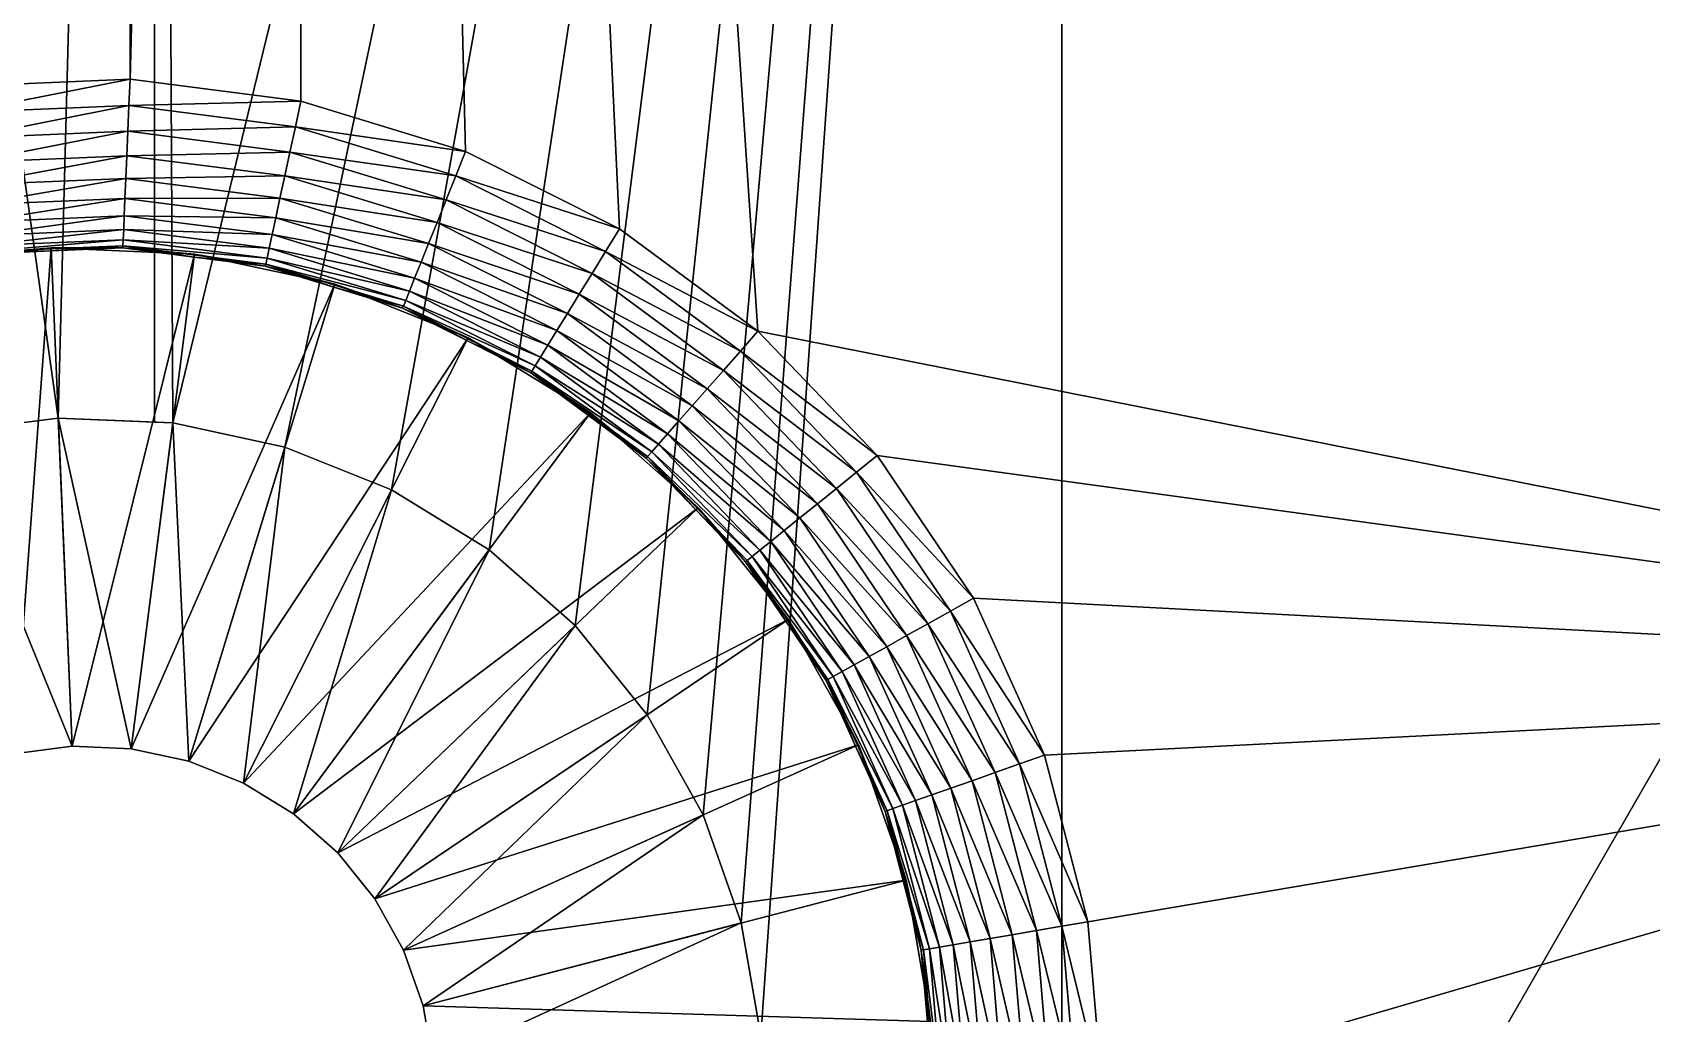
# Model space of a CAD drawing. Header units: millimetres. Extents: x 0 to 86.3, y 0 to 63.6.
# Drawn here: x 70.86 to 78.46, y 11.8 to 16.41 of the extents above; entities that cross this region are included whole.
import ezdxf

# ---------------------------------------------------------------- set-up
doc = ezdxf.new("R2010")
doc.units = ezdxf.units.MM
doc.layers.get('0').update_dxf_attribs({"color": 132, "linetype": 'CONTINUOUS'})

msp = doc.modelspace()

# ---------------------------------------------------------------- linework, layer by layer
at = {"invisible_edges": 16}
for points in [[(72.8897, 47.645, 3.9624), (72.1163, 47.4082, 3.9624), (82.5203, 13.372, 3.9624)], [(82.9309, 20.7175, 3.9624), (72.8897, 47.645, 3.9624), (82.5203, 13.372, 3.9624)], [(71.314, 47.3055, 3.9624), (71.314, 16.1946, 3.9624), (72.1163, 47.4082, 3.9624)], [(72.1163, 47.4082, 3.9624), (71.314, 16.1946, 3.9624), (72.1163, 16.0918, 3.9624)], [(72.8897, 15.855, 3.9624), (73.612, 15.4908, 3.9624), (72.1163, 47.4082, 3.9624)], [(72.1163, 47.4082, 3.9624), (73.612, 15.4908, 3.9624), (74.2623, 15.0098, 3.9624)], [(72.1163, 47.4082, 3.9624), (74.2623, 15.0098, 3.9624), (82.5203, 13.372, 3.9624)], [(72.1163, 47.4082, 3.9624), (72.1163, 16.0918, 3.9624), (72.8897, 15.855, 3.9624)], [(70.5059, 47.3398, 3.9624), (70.5059, 16.1602, 3.9624), (71.314, 47.3055, 3.9624)], [(71.314, 47.3055, 3.9624), (70.5059, 16.1602, 3.9624), (71.314, 16.1946, 3.9624)], [(68.5716, 31.75), (71.4291, 31.75), (70.9769, 14.6021)], [(70.9769, 14.6021), (70.4427, 14.5337), (68.5716, 31.75)], [(71.4291, 31.75), (71.4291, 14.5829), (70.9769, 14.6021)], [(75.69, 31.75), (71.5149, 14.5793), (71.4291, 31.75)], [(71.4291, 31.75), (71.5149, 14.5793), (71.4291, 14.5829)], [(75.69, 31.75), (72.0413, 14.4658), (71.5149, 14.5793)], [(72.541, 14.265), (72.0413, 14.4658), (75.69, 31.75)], [(75.69, 31.75), (72.9996, 13.9827), (72.541, 14.265)], [(75.69, 31.75), (73.4038, 13.6269), (72.9996, 13.9827)], [(73.7421, 13.2079), (73.4038, 13.6269), (75.69, 31.75)], [(74.0048, 12.7378), (73.7421, 13.2079), (75.69, 31.75)], [(75.69, 31.75), (74.1842, 12.23), (74.0048, 12.7378)], [(75.69, 31.75), (74.2752, 11.6993), (74.1842, 12.23)], [(75.69, 8.1217), (74.2752, 11.6993), (75.69, 31.75)], [(75.69, 31.75), (86.2923, 26.5381), (75.69, 8.1217)], [(75.69, 8.1217), (86.2923, 26.5381), (85.885, 16.1224)], [(70.5217, 16.0371, 3.9722), (71.314, 16.1946, 3.9624), (70.5059, 16.1602, 3.9624)], [(71.3087, 16.0705, 3.9722), (71.314, 16.1946, 3.9624), (70.5217, 16.0371, 3.9722)], [(71.3087, 16.0705, 3.9722), (72.1163, 16.0918, 3.9624), (71.314, 16.1946, 3.9624)], [(75.69, 8.1217), (85.885, 16.1224), (85.2583, 8.1217)], [(70.5371, 15.9169, 4.0013), (71.3087, 16.0705, 3.9722), (70.5217, 16.0371, 3.9722)], [(71.3036, 15.9495, 4.0013), (71.3087, 16.0705, 3.9722), (70.5371, 15.9169, 4.0013)], [(71.3036, 15.9495, 4.0013), (72.0902, 15.9704, 3.9722), (71.3087, 16.0705, 3.9722)], [(72.0902, 15.9704, 3.9722), (72.1163, 16.0918, 3.9624), (71.3087, 16.0705, 3.9722)], [(72.0902, 15.9704, 3.9722), (72.8897, 15.855, 3.9624), (72.1163, 16.0918, 3.9624)], [(72.0646, 15.852, 4.0013), (72.0902, 15.9704, 3.9722), (71.3036, 15.9495, 4.0013)], [(72.0646, 15.852, 4.0013), (72.8434, 15.7397, 3.9722), (72.0902, 15.9704, 3.9722)], [(72.8434, 15.7397, 3.9722), (72.8897, 15.855, 3.9624), (72.0902, 15.9704, 3.9722)], [(70.5517, 15.8028, 4.0489), (71.3036, 15.9495, 4.0013), (70.5371, 15.9169, 4.0013)], [(71.2987, 15.8345, 4.0489), (71.3036, 15.9495, 4.0013), (70.5517, 15.8028, 4.0489)], [(71.2987, 15.8345, 4.0489), (72.0646, 15.852, 4.0013), (71.3036, 15.9495, 4.0013)], [(70.5652, 15.6974, 4.114), (71.2987, 15.8345, 4.0489), (70.5517, 15.8028, 4.0489)], [(71.2942, 15.7284, 4.114), (71.2987, 15.8345, 4.0489), (70.5652, 15.6974, 4.114)], [(71.2942, 15.7284, 4.114), (72.0404, 15.7395, 4.0489), (71.2987, 15.8345, 4.0489)], [(72.0404, 15.7395, 4.0489), (72.0646, 15.852, 4.0013), (71.2987, 15.8345, 4.0489)], [(72.0404, 15.7395, 4.0489), (72.7983, 15.6274, 4.0013), (72.0646, 15.852, 4.0013)], [(72.7983, 15.6274, 4.0013), (72.8434, 15.7397, 3.9722), (72.0646, 15.852, 4.0013)], [(72.8434, 15.7397, 3.9722), (73.612, 15.4908, 3.9624), (72.8897, 15.855, 3.9624)], [(72.018, 15.6357, 4.114), (72.0404, 15.7395, 4.0489), (71.2942, 15.7284, 4.114)], [(72.018, 15.6357, 4.114), (72.7554, 15.5206, 4.0489), (72.0404, 15.7395, 4.0489)], [(72.7554, 15.5206, 4.0489), (72.7983, 15.6274, 4.0013), (72.0404, 15.7395, 4.0489)], [(72.7983, 15.6274, 4.0013), (73.5469, 15.3851, 3.9722), (72.8434, 15.7397, 3.9722)], [(73.5469, 15.3851, 3.9722), (73.612, 15.4908, 3.9624), (72.8434, 15.7397, 3.9722)], [(70.5772, 15.6035, 4.1949), (71.2942, 15.7284, 4.114), (70.5652, 15.6974, 4.114)], [(71.2902, 15.6338, 4.1949), (71.2942, 15.7284, 4.114), (70.5772, 15.6035, 4.1949)], [(71.2902, 15.6338, 4.1949), (72.018, 15.6357, 4.114), (71.2942, 15.7284, 4.114)], [(70.5875, 15.5233, 4.2896), (71.2902, 15.6338, 4.1949), (70.5772, 15.6035, 4.1949)], [(71.2868, 15.553, 4.2896), (71.2902, 15.6338, 4.1949), (70.5875, 15.5233, 4.2896)], [(71.2868, 15.553, 4.2896), (71.9981, 15.5431, 4.1949), (71.2902, 15.6338, 4.1949)], [(71.9981, 15.5431, 4.1949), (72.018, 15.6357, 4.114), (71.2902, 15.6338, 4.1949)], [(71.9981, 15.5431, 4.1949), (72.7158, 15.4221, 4.114), (72.018, 15.6357, 4.114)], [(72.7158, 15.4221, 4.114), (72.7554, 15.5206, 4.0489), (72.018, 15.6357, 4.114)], [(72.7554, 15.5206, 4.0489), (73.4834, 15.282, 4.0013), (72.7983, 15.6274, 4.0013)], [(73.4834, 15.282, 4.0013), (73.5469, 15.3851, 3.9722), (72.7983, 15.6274, 4.0013)], [(70.5957, 15.4587, 4.3958), (71.2868, 15.553, 4.2896), (70.5875, 15.5233, 4.2896)], [(71.284, 15.488, 4.3958), (71.2868, 15.553, 4.2896), (70.5957, 15.4587, 4.3958)], [(71.284, 15.488, 4.3958), (71.981, 15.4641, 4.2896), (71.2868, 15.553, 4.2896)], [(71.981, 15.4641, 4.2896), (71.9981, 15.5431, 4.1949), (71.2868, 15.553, 4.2896)], [(71.981, 15.4641, 4.2896), (72.6805, 15.3342, 4.1949), (71.9981, 15.5431, 4.1949)], [(72.6805, 15.3342, 4.1949), (72.7158, 15.4221, 4.114), (71.9981, 15.5431, 4.1949)], [(72.7158, 15.4221, 4.114), (73.423, 15.184, 4.0489), (72.7554, 15.5206, 4.0489)], [(73.423, 15.184, 4.0489), (73.4834, 15.282, 4.0013), (72.7554, 15.5206, 4.0489)], [(70.6018, 15.4114, 4.5109), (71.284, 15.488, 4.3958), (70.5957, 15.4587, 4.3958)], [(71.282, 15.4403, 4.5109), (71.284, 15.488, 4.3958), (70.6018, 15.4114, 4.5109)], [(70.6055, 15.3826, 4.632), (71.282, 15.4403, 4.5109), (70.6018, 15.4114, 4.5109)], [(71.2807, 15.4113, 4.632), (71.282, 15.4403, 4.5109), (70.6055, 15.3826, 4.632)], [(71.2807, 15.4113, 4.632), (71.9573, 15.3539, 4.5109), (71.282, 15.4403, 4.5109)], [(71.282, 15.4403, 4.5109), (71.9673, 15.4005, 4.3958), (71.284, 15.488, 4.3958)], [(71.9573, 15.3539, 4.5109), (71.9673, 15.4005, 4.3958), (71.282, 15.4403, 4.5109)], [(71.9673, 15.4005, 4.3958), (71.981, 15.4641, 4.2896), (71.284, 15.488, 4.3958)], [(71.9673, 15.4005, 4.3958), (72.6503, 15.2591, 4.2896), (71.981, 15.4641, 4.2896)], [(72.6503, 15.2591, 4.2896), (72.6805, 15.3342, 4.1949), (71.981, 15.4641, 4.2896)], [(73.5469, 15.3851, 3.9722), (74.2623, 15.0098, 3.9624), (73.612, 15.4908, 3.9624)], [(70.7678, 13.0253, 6.35), (70.9429, 15.4015, 6.35), (70.2742, 15.3159, 6.35)], [(70.9429, 15.4015, 6.35), (70.6067, 15.3729, 4.7562), (70.2742, 15.3159, 6.35)], [(70.6055, 15.3826, 4.632), (70.9435, 15.3872, 4.7562), (71.2807, 15.4113, 4.632)], [(70.6055, 15.3826, 4.632), (70.6067, 15.3729, 4.7562), (70.9435, 15.3872, 4.7562)], [(70.9429, 15.4015, 6.35), (70.9435, 15.3872, 4.7562), (70.6067, 15.3729, 4.7562)], [(71.0424, 13.0605, 6.35), (70.9429, 15.4015, 6.35), (70.7678, 13.0253, 6.35)], [(71.0424, 13.0605, 6.35), (71.6165, 15.3729, 6.35), (70.9429, 15.4015, 6.35)], [(71.6165, 15.3729, 6.35), (71.2803, 15.4015, 4.7562), (70.9429, 15.4015, 6.35)], [(71.2803, 15.4015, 4.7562), (70.9435, 15.3872, 4.7562), (70.9429, 15.4015, 6.35)], [(70.9435, 15.3872, 4.7562), (71.2803, 15.4015, 4.7562), (71.2807, 15.4113, 4.632)], [(71.3189, 13.0487, 6.35), (71.6165, 15.3729, 6.35), (71.0424, 13.0605, 6.35)], [(71.2807, 15.4113, 4.632), (71.2803, 15.4015, 4.7562), (71.6147, 15.3587, 4.7562)], [(71.6165, 15.3729, 6.35), (71.6147, 15.3587, 4.7562), (71.2803, 15.4015, 4.7562)], [(71.2807, 15.4113, 4.632), (71.6147, 15.3587, 4.7562), (71.9512, 15.3254, 4.632)], [(71.9512, 15.3254, 4.632), (71.9573, 15.3539, 4.5109), (71.2807, 15.4113, 4.632)], [(71.3189, 13.0487, 6.35), (72.2756, 15.2309, 6.35), (71.6165, 15.3729, 6.35)], [(71.9491, 15.3159, 4.7562), (71.6147, 15.3587, 4.7562), (71.6165, 15.3729, 6.35)], [(72.2756, 15.2309, 6.35), (71.9491, 15.3159, 4.7562), (71.6165, 15.3729, 6.35)], [(71.9573, 15.3539, 4.5109), (72.626, 15.1987, 4.3958), (71.9673, 15.4005, 4.3958)], [(72.626, 15.1987, 4.3958), (72.6503, 15.2591, 4.2896), (71.9673, 15.4005, 4.3958)], [(72.6805, 15.3342, 4.1949), (73.3673, 15.0935, 4.114), (72.7158, 15.4221, 4.114)], [(73.3673, 15.0935, 4.114), (73.423, 15.184, 4.0489), (72.7158, 15.4221, 4.114)], [(73.4834, 15.282, 4.0013), (74.1802, 14.9166, 3.9722), (73.5469, 15.3851, 3.9722)], [(74.1802, 14.9166, 3.9722), (74.2623, 15.0098, 3.9624), (73.5469, 15.3851, 3.9722)], [(71.6147, 15.3587, 4.7562), (71.9491, 15.3159, 4.7562), (71.9512, 15.3254, 4.632)], [(71.9512, 15.3254, 4.632), (71.9491, 15.3159, 4.7562), (72.2714, 15.2172, 4.7562)], [(72.2756, 15.2309, 6.35), (72.2714, 15.2172, 4.7562), (71.9491, 15.3159, 4.7562)], [(71.9512, 15.3254, 4.632), (72.6083, 15.1545, 4.5109), (71.9573, 15.3539, 4.5109)], [(71.9512, 15.3254, 4.632), (72.2714, 15.2172, 4.7562), (72.5974, 15.1275, 4.632)], [(72.5974, 15.1275, 4.632), (72.6083, 15.1545, 4.5109), (71.9512, 15.3254, 4.632)], [(72.6083, 15.1545, 4.5109), (72.626, 15.1987, 4.3958), (71.9573, 15.3539, 4.5109)], [(72.6503, 15.2591, 4.2896), (73.3177, 15.0129, 4.1949), (72.6805, 15.3342, 4.1949)], [(73.3177, 15.0129, 4.1949), (73.3673, 15.0935, 4.114), (72.6805, 15.3342, 4.1949)], [(71.5895, 12.9904, 6.35), (72.2756, 15.2309, 6.35), (71.3189, 13.0487, 6.35)], [(71.5895, 12.9904, 6.35), (72.9012, 14.9795, 6.35), (72.2756, 15.2309, 6.35)], [(72.5938, 15.1185, 4.7562), (72.2714, 15.2172, 4.7562), (72.2756, 15.2309, 6.35)], [(72.2714, 15.2172, 4.7562), (72.5938, 15.1185, 4.7562), (72.5974, 15.1275, 4.632)], [(72.9012, 14.9795, 6.35), (72.5938, 15.1185, 4.7562), (72.2756, 15.2309, 6.35)], [(72.626, 15.1987, 4.3958), (73.2753, 14.944, 4.2896), (72.6503, 15.2591, 4.2896)], [(73.2753, 14.944, 4.2896), (73.3177, 15.0129, 4.1949), (72.6503, 15.2591, 4.2896)], [(73.423, 15.184, 4.0489), (74.1002, 14.8257, 4.0013), (73.4834, 15.282, 4.0013)], [(74.1002, 14.8257, 4.0013), (74.1802, 14.9166, 3.9722), (73.4834, 15.282, 4.0013)], [(72.5974, 15.1275, 4.632), (73.2162, 14.848, 4.5109), (72.6083, 15.1545, 4.5109)], [(72.6083, 15.1545, 4.5109), (73.2412, 14.8886, 4.3958), (72.626, 15.1987, 4.3958)], [(73.2162, 14.848, 4.5109), (73.2412, 14.8886, 4.3958), (72.6083, 15.1545, 4.5109)], [(73.2412, 14.8886, 4.3958), (73.2753, 14.944, 4.2896), (72.626, 15.1987, 4.3958)], [(73.3673, 15.0935, 4.114), (74.0242, 14.7393, 4.0489), (73.423, 15.184, 4.0489)], [(74.0242, 14.7393, 4.0489), (74.1002, 14.8257, 4.0013), (73.423, 15.184, 4.0489)], [(72.5974, 15.1275, 4.632), (72.5938, 15.1185, 4.7562), (72.8948, 14.9667, 4.7562)], [(72.9012, 14.9795, 6.35), (72.8948, 14.9667, 4.7562), (72.5938, 15.1185, 4.7562)], [(72.5974, 15.1275, 4.632), (72.8948, 14.9667, 4.7562), (73.2009, 14.8232, 4.632)], [(73.2009, 14.8232, 4.632), (73.2162, 14.848, 4.5109), (72.5974, 15.1275, 4.632)], [(73.3177, 15.0129, 4.1949), (73.954, 14.6596, 4.114), (73.3673, 15.0935, 4.114)], [(73.954, 14.6596, 4.114), (74.0242, 14.7393, 4.0489), (73.3673, 15.0935, 4.114)], [(71.8463, 12.8872, 6.35), (72.9012, 14.9795, 6.35), (71.5895, 12.9904, 6.35)], [(71.8463, 12.8872, 6.35), (73.4754, 14.626, 6.35), (72.9012, 14.9795, 6.35)], [(73.1958, 14.8149, 4.7562), (72.8948, 14.9667, 4.7562), (72.9012, 14.9795, 6.35)], [(73.4754, 14.626, 6.35), (73.1958, 14.8149, 4.7562), (72.9012, 14.9795, 6.35)], [(73.2753, 14.944, 4.2896), (73.8915, 14.5885, 4.1949), (73.3177, 15.0129, 4.1949)], [(73.8915, 14.5885, 4.1949), (73.954, 14.6596, 4.114), (73.3177, 15.0129, 4.1949)], [(74.1802, 14.9166, 3.9722), (74.822, 14.4259, 3.9624), (74.2623, 15.0098, 3.9624)], [(82.5203, 13.372, 3.9624), (74.2623, 15.0098, 3.9624), (74.822, 14.4259, 3.9624)], [(73.2009, 14.8232, 4.632), (72.8948, 14.9667, 4.7562), (73.1958, 14.8149, 4.7562)], [(73.2412, 14.8886, 4.3958), (73.838, 14.5278, 4.2896), (73.2753, 14.944, 4.2896)], [(73.838, 14.5278, 4.2896), (73.8915, 14.5885, 4.1949), (73.2753, 14.944, 4.2896)], [(74.1002, 14.8257, 4.0013), (74.7253, 14.3479, 3.9722), (74.1802, 14.9166, 3.9722)], [(74.7253, 14.3479, 3.9722), (74.822, 14.4259, 3.9624), (74.1802, 14.9166, 3.9722)], [(73.2009, 14.8232, 4.632), (73.7635, 14.4432, 4.5109), (73.2162, 14.848, 4.5109)], [(73.2162, 14.848, 4.5109), (73.795, 14.4789, 4.3958), (73.2412, 14.8886, 4.3958)], [(73.7635, 14.4432, 4.5109), (73.795, 14.4789, 4.3958), (73.2162, 14.848, 4.5109)], [(73.795, 14.4789, 4.3958), (73.838, 14.5278, 4.2896), (73.2412, 14.8886, 4.3958)], [(73.2009, 14.8232, 4.632), (73.1958, 14.8149, 4.7562), (73.7443, 14.4213, 4.632)], [(73.4754, 14.626, 6.35), (73.4668, 14.6145, 4.7562), (73.1958, 14.8149, 4.7562)], [(73.7443, 14.4213, 4.632), (73.1958, 14.8149, 4.7562), (73.4668, 14.6145, 4.7562)], [(73.7443, 14.4213, 4.632), (73.7635, 14.4432, 4.5109), (73.2009, 14.8232, 4.632)], [(74.0242, 14.7393, 4.0489), (74.6311, 14.2718, 4.0013), (74.1002, 14.8257, 4.0013)], [(74.6311, 14.2718, 4.0013), (74.7253, 14.3479, 3.9722), (74.1002, 14.8257, 4.0013)], [(73.954, 14.6596, 4.114), (74.5416, 14.1995, 4.0489), (74.0242, 14.7393, 4.0489)], [(74.5416, 14.1995, 4.0489), (74.6311, 14.2718, 4.0013), (74.0242, 14.7393, 4.0489)], [(71.0424, 13.0605, 2.2923), (70.4427, 14.5337, 2.2923), (70.9769, 14.6021, 2.2923)], [(70.4427, 14.5337, 2.2923), (70.4427, 14.5337), (70.9769, 14.6021)], [(70.4427, 14.5337, 2.2923), (70.9769, 14.6021), (70.9769, 14.6021, 2.2923)], [(71.0424, 13.0605, 2.2923), (70.9769, 14.6021, 2.2923), (71.3189, 13.0487, 2.2923)], [(71.3189, 13.0487, 2.2923), (70.9769, 14.6021, 2.2923), (71.5149, 14.5793, 2.2923)], [(70.9769, 14.6021, 2.2923), (70.9769, 14.6021), (71.4291, 14.5829)], [(70.9769, 14.6021, 2.2923), (71.4291, 14.5829), (71.5149, 14.5793, 2.2923)], [(72.082, 12.7421, 6.35), (73.4754, 14.626, 6.35), (71.8463, 12.8872, 6.35)], [(72.082, 12.7421, 6.35), (73.9815, 14.1805, 6.35), (73.4754, 14.626, 6.35)], [(73.7379, 14.414, 4.7562), (73.4668, 14.6145, 4.7562), (73.4754, 14.626, 6.35)], [(73.4668, 14.6145, 4.7562), (73.7379, 14.414, 4.7562), (73.7443, 14.4213, 4.632)], [(73.9815, 14.1805, 6.35), (73.7379, 14.414, 4.7562), (73.4754, 14.626, 6.35)], [(73.8915, 14.5885, 4.1949), (74.459, 14.1328, 4.114), (73.954, 14.6596, 4.114)], [(74.459, 14.1328, 4.114), (74.5416, 14.1995, 4.0489), (73.954, 14.6596, 4.114)], [(70.7678, 13.0253, 2.2923), (70.4427, 14.5337, 2.2923), (71.0424, 13.0605, 2.2923)], [(71.3189, 13.0487, 2.2923), (71.5149, 14.5793, 2.2923), (71.5895, 12.9904, 2.2923)], [(71.5149, 14.5793, 2.2923), (71.4291, 14.5829), (71.5149, 14.5793)], [(71.5895, 12.9904, 2.2923), (71.5149, 14.5793, 2.2923), (72.0413, 14.4658, 2.2923)], [(71.5149, 14.5793, 2.2923), (72.0413, 14.4658), (72.0413, 14.4658, 2.2923)], [(71.5149, 14.5793, 2.2923), (71.5149, 14.5793), (72.0413, 14.4658)], [(73.795, 14.4789, 4.3958), (74.3223, 14.0225, 4.2896), (73.838, 14.5278, 4.2896)], [(73.838, 14.5278, 4.2896), (74.3853, 14.0733, 4.1949), (73.8915, 14.5885, 4.1949)], [(74.3223, 14.0225, 4.2896), (74.3853, 14.0733, 4.1949), (73.838, 14.5278, 4.2896)], [(74.3853, 14.0733, 4.1949), (74.459, 14.1328, 4.114), (73.8915, 14.5885, 4.1949)], [(71.5895, 12.9904, 2.2923), (72.0413, 14.4658, 2.2923), (71.8463, 12.8872, 2.2923)], [(71.8463, 12.8872, 2.2923), (72.0413, 14.4658, 2.2923), (72.541, 14.265, 2.2923)], [(72.0413, 14.4658, 2.2923), (72.0413, 14.4658), (72.541, 14.265)], [(72.0413, 14.4658, 2.2923), (72.541, 14.265), (72.541, 14.265, 2.2923)], [(73.7635, 14.4432, 4.5109), (74.2717, 13.9816, 4.3958), (73.795, 14.4789, 4.3958)], [(74.2717, 13.9816, 4.3958), (74.3223, 14.0225, 4.2896), (73.795, 14.4789, 4.3958)], [(73.7443, 14.4213, 4.632), (73.7379, 14.414, 4.7562), (73.9711, 14.1706, 4.7562)], [(73.9815, 14.1805, 6.35), (73.9711, 14.1706, 4.7562), (73.7379, 14.414, 4.7562)], [(73.7443, 14.4213, 4.632), (74.2346, 13.9516, 4.5109), (73.7635, 14.4432, 4.5109)], [(73.7443, 14.4213, 4.632), (73.9711, 14.1706, 4.7562), (74.212, 13.9334, 4.632)], [(74.212, 13.9334, 4.632), (74.2346, 13.9516, 4.5109), (73.7443, 14.4213, 4.632)], [(74.2346, 13.9516, 4.5109), (74.2717, 13.9816, 4.3958), (73.7635, 14.4432, 4.5109)], [(74.7253, 14.3479, 3.9722), (75.2749, 13.7557, 3.9624), (74.822, 14.4259, 3.9624)], [(82.5203, 13.372, 3.9624), (74.822, 14.4259, 3.9624), (75.2749, 13.7557, 3.9624)], [(74.6311, 14.2718, 4.0013), (75.1665, 13.6952, 3.9722), (74.7253, 14.3479, 3.9722)], [(75.1665, 13.6952, 3.9722), (75.2749, 13.7557, 3.9624), (74.7253, 14.3479, 3.9722)], [(71.8463, 12.8872, 2.2923), (72.541, 14.265, 2.2923), (72.082, 12.7421, 2.2923)], [(72.082, 12.7421, 2.2923), (72.541, 14.265, 2.2923), (72.9996, 13.9827, 2.2923)], [(72.541, 14.265, 2.2923), (72.541, 14.265), (72.9996, 13.9827)], [(72.541, 14.265, 2.2923), (72.9996, 13.9827), (72.9996, 13.9827, 2.2923)], [(74.5416, 14.1995, 4.0489), (75.0608, 13.6361, 4.0013), (74.6311, 14.2718, 4.0013)], [(75.0608, 13.6361, 4.0013), (75.1665, 13.6952, 3.9722), (74.6311, 14.2718, 4.0013)], [(72.2898, 12.5592, 6.35), (73.9815, 14.1805, 6.35), (72.082, 12.7421, 6.35)], [(72.2898, 12.5592, 6.35), (74.405, 13.656, 6.35), (73.9815, 14.1805, 6.35)], [(74.2044, 13.9272, 4.7562), (73.9711, 14.1706, 4.7562), (73.9815, 14.1805, 6.35)], [(73.9711, 14.1706, 4.7562), (74.2044, 13.9272, 4.7562), (74.212, 13.9334, 4.632)], [(74.405, 13.656, 6.35), (74.2044, 13.9272, 4.7562), (73.9815, 14.1805, 6.35)], [(74.459, 14.1328, 4.114), (74.9603, 13.58, 4.0489), (74.5416, 14.1995, 4.0489)], [(74.9603, 13.58, 4.0489), (75.0608, 13.6361, 4.0013), (74.5416, 14.1995, 4.0489)], [(74.3223, 14.0225, 4.2896), (74.7849, 13.482, 4.1949), (74.3853, 14.0733, 4.1949)], [(74.3853, 14.0733, 4.1949), (74.8676, 13.5282, 4.114), (74.459, 14.1328, 4.114)], [(74.7849, 13.482, 4.1949), (74.8676, 13.5282, 4.114), (74.3853, 14.0733, 4.1949)], [(74.8676, 13.5282, 4.114), (74.9603, 13.58, 4.0489), (74.459, 14.1328, 4.114)], [(74.2717, 13.9816, 4.3958), (74.7143, 13.4426, 4.2896), (74.3223, 14.0225, 4.2896)], [(74.7143, 13.4426, 4.2896), (74.7849, 13.482, 4.1949), (74.3223, 14.0225, 4.2896)], [(72.082, 12.7421, 2.2923), (72.9996, 13.9827, 2.2923), (72.2898, 12.5592, 2.2923)], [(72.2898, 12.5592, 2.2923), (72.9996, 13.9827, 2.2923), (73.4038, 13.6269, 2.2923)], [(72.9996, 13.9827, 2.2923), (72.9996, 13.9827), (73.4038, 13.6269)], [(72.9996, 13.9827, 2.2923), (73.4038, 13.6269), (73.4038, 13.6269, 2.2923)], [(74.212, 13.9334, 4.632), (74.2044, 13.9272, 4.7562), (74.3932, 13.6479, 4.7562)], [(74.405, 13.656, 6.35), (74.3932, 13.6479, 4.7562), (74.2044, 13.9272, 4.7562)], [(74.212, 13.9334, 4.632), (74.6159, 13.3876, 4.5109), (74.2346, 13.9516, 4.5109)], [(74.212, 13.9334, 4.632), (74.3932, 13.6479, 4.7562), (74.5905, 13.3734, 4.632)], [(74.5905, 13.3734, 4.632), (74.6159, 13.3876, 4.5109), (74.212, 13.9334, 4.632)], [(74.2346, 13.9516, 4.5109), (74.6575, 13.4108, 4.3958), (74.2717, 13.9816, 4.3958)], [(74.6159, 13.3876, 4.5109), (74.6575, 13.4108, 4.3958), (74.2346, 13.9516, 4.5109)], [(74.6575, 13.4108, 4.3958), (74.7143, 13.4426, 4.2896), (74.2717, 13.9816, 4.3958)], [(75.0608, 13.6361, 4.0013), (75.491, 12.9773, 3.9722), (75.1665, 13.6952, 3.9722)], [(75.1665, 13.6952, 3.9722), (75.6081, 13.0187, 3.9624), (75.2749, 13.7557, 3.9624)], [(75.491, 12.9773, 3.9722), (75.6081, 13.0187, 3.9624), (75.1665, 13.6952, 3.9722)], [(75.2749, 13.7557, 3.9624), (75.6081, 13.0187, 3.9624), (82.5203, 13.372, 3.9624)], [(72.4637, 12.3439, 6.35), (74.405, 13.656, 6.35), (72.2898, 12.5592, 6.35)], [(72.2898, 12.5592, 2.2923), (73.4038, 13.6269, 2.2923), (72.4637, 12.3439, 2.2923)], [(72.4637, 12.3439, 6.35), (74.7339, 13.0673, 6.35), (74.405, 13.656, 6.35)], [(72.4637, 12.3439, 2.2923), (73.4038, 13.6269, 2.2923), (73.7421, 13.2079, 2.2923)], [(73.4038, 13.6269, 2.2923), (73.4038, 13.6269), (73.7421, 13.2079)], [(73.4038, 13.6269, 2.2923), (73.7421, 13.2079), (73.7421, 13.2079, 2.2923)], [(74.5819, 13.3686, 4.7562), (74.3932, 13.6479, 4.7562), (74.405, 13.656, 6.35)], [(74.3932, 13.6479, 4.7562), (74.5819, 13.3686, 4.7562), (74.5905, 13.3734, 4.632)], [(74.7339, 13.0673, 6.35), (74.5819, 13.3686, 4.7562), (74.405, 13.656, 6.35)], [(74.9603, 13.58, 4.0489), (75.3768, 12.937, 4.0013), (75.0608, 13.6361, 4.0013)], [(75.3768, 12.937, 4.0013), (75.491, 12.9773, 3.9722), (75.0608, 13.6361, 4.0013)], [(74.8676, 13.5282, 4.114), (75.2683, 12.8986, 4.0489), (74.9603, 13.58, 4.0489)], [(75.2683, 12.8986, 4.0489), (75.3768, 12.937, 4.0013), (74.9603, 13.58, 4.0489)], [(74.7143, 13.4426, 4.2896), (75.0789, 12.8317, 4.1949), (74.7849, 13.482, 4.1949)], [(74.7849, 13.482, 4.1949), (75.1682, 12.8633, 4.114), (74.8676, 13.5282, 4.114)], [(75.0789, 12.8317, 4.1949), (75.1682, 12.8633, 4.114), (74.7849, 13.482, 4.1949)], [(75.1682, 12.8633, 4.114), (75.2683, 12.8986, 4.0489), (74.8676, 13.5282, 4.114)], [(74.5905, 13.3734, 4.632), (74.8963, 12.7672, 4.5109), (74.6159, 13.3876, 4.5109)], [(74.6159, 13.3876, 4.5109), (74.9412, 12.7831, 4.3958), (74.6575, 13.4108, 4.3958)], [(74.8963, 12.7672, 4.5109), (74.9412, 12.7831, 4.3958), (74.6159, 13.3876, 4.5109)], [(74.6575, 13.4108, 4.3958), (75.0026, 12.8048, 4.2896), (74.7143, 13.4426, 4.2896)], [(74.9412, 12.7831, 4.3958), (75.0026, 12.8048, 4.2896), (74.6575, 13.4108, 4.3958)], [(75.0026, 12.8048, 4.2896), (75.0789, 12.8317, 4.1949), (74.7143, 13.4426, 4.2896)], [(74.5905, 13.3734, 4.632), (74.5819, 13.3686, 4.7562), (74.7208, 13.0615, 4.7562)], [(74.7339, 13.0673, 6.35), (74.7208, 13.0615, 4.7562), (74.5819, 13.3686, 4.7562)], [(74.5905, 13.3734, 4.632), (74.7208, 13.0615, 4.7562), (74.8689, 12.7575, 4.632)], [(74.8689, 12.7575, 4.632), (74.8963, 12.7672, 4.5109), (74.5905, 13.3734, 4.632)], [(82.5203, 13.372, 3.9624), (75.6081, 13.0187, 3.9624), (75.8119, 12.2359, 3.9624)], [(82.5203, 13.372, 3.9624), (75.8119, 12.2359, 3.9624), (75.8805, 11.43, 3.9624)], [(75.8805, 11.43, 3.9624), (78.3283, 9.4993, 3.9624), (82.5203, 13.372, 3.9624)], [(82.5203, 13.372, 3.9624), (78.3283, 9.4993, 3.9624), (78.8664, 9.5221, 3.9624)], [(72.4637, 12.3439, 2.2923), (73.7421, 13.2079, 2.2923), (72.5987, 12.1022, 2.2923)], [(72.5987, 12.1022, 2.2923), (73.7421, 13.2079, 2.2923), (74.0048, 12.7378, 2.2923)], [(73.7421, 13.2079, 2.2923), (73.7421, 13.2079), (74.0048, 12.7378)], [(73.7421, 13.2079, 2.2923), (74.0048, 12.7378), (74.0048, 12.7378, 2.2923)], [(71.0424, 13.0605, 2.2923), (71.0424, 13.0605, 6.35), (70.7678, 13.0253, 6.35)], [(71.0424, 13.0605, 2.2923), (70.7678, 13.0253, 6.35), (70.7678, 13.0253, 2.2923)], [(71.3189, 13.0487, 2.2923), (71.3189, 13.0487, 6.35), (71.0424, 13.0605, 6.35)], [(71.3189, 13.0487, 2.2923), (71.0424, 13.0605, 6.35), (71.0424, 13.0605, 2.2923)], [(71.5895, 12.9904, 2.2923), (71.5895, 12.9904, 6.35), (71.3189, 13.0487, 6.35)], [(71.5895, 12.9904, 2.2923), (71.3189, 13.0487, 6.35), (71.3189, 13.0487, 2.2923)], [(72.5987, 12.1022, 6.35), (74.7339, 13.0673, 6.35), (72.4637, 12.3439, 6.35)], [(72.5987, 12.1022, 6.35), (74.9585, 12.4316, 6.35), (74.7339, 13.0673, 6.35)], [(74.8597, 12.7543, 4.7562), (74.7208, 13.0615, 4.7562), (74.7339, 13.0673, 6.35)], [(74.8689, 12.7575, 4.632), (74.7208, 13.0615, 4.7562), (74.8597, 12.7543, 4.7562)], [(74.9585, 12.4316, 6.35), (74.8597, 12.7543, 4.7562), (74.7339, 13.0673, 6.35)], [(75.491, 12.9773, 3.9722), (75.8119, 12.2359, 3.9624), (75.6081, 13.0187, 3.9624)], [(71.8463, 12.8872, 2.2923), (71.8463, 12.8872, 6.35), (71.5895, 12.9904, 6.35)], [(71.8463, 12.8872, 2.2923), (71.5895, 12.9904, 6.35), (71.5895, 12.9904, 2.2923)], [(75.2683, 12.8986, 4.0489), (75.5701, 12.1945, 4.0013), (75.3768, 12.937, 4.0013)], [(75.3768, 12.937, 4.0013), (75.6895, 12.215, 3.9722), (75.491, 12.9773, 3.9722)], [(75.5701, 12.1945, 4.0013), (75.6895, 12.215, 3.9722), (75.3768, 12.937, 4.0013)], [(75.6895, 12.215, 3.9722), (75.8119, 12.2359, 3.9624), (75.491, 12.9773, 3.9722)], [(72.082, 12.7421, 2.2923), (72.082, 12.7421, 6.35), (71.8463, 12.8872, 6.35)], [(72.082, 12.7421, 2.2923), (71.8463, 12.8872, 6.35), (71.8463, 12.8872, 2.2923)], [(75.0789, 12.8317, 4.1949), (75.352, 12.1571, 4.114), (75.1682, 12.8633, 4.114)], [(75.1682, 12.8633, 4.114), (75.4567, 12.175, 4.0489), (75.2683, 12.8986, 4.0489)], [(75.352, 12.1571, 4.114), (75.4567, 12.175, 4.0489), (75.1682, 12.8633, 4.114)], [(75.4567, 12.175, 4.0489), (75.5701, 12.1945, 4.0013), (75.2683, 12.8986, 4.0489)], [(74.8963, 12.7672, 4.5109), (75.1148, 12.1164, 4.3958), (74.9412, 12.7831, 4.3958)], [(74.9412, 12.7831, 4.3958), (75.179, 12.1274, 4.2896), (75.0026, 12.8048, 4.2896)], [(75.1148, 12.1164, 4.3958), (75.179, 12.1274, 4.2896), (74.9412, 12.7831, 4.3958)], [(75.0026, 12.8048, 4.2896), (75.2587, 12.1411, 4.1949), (75.0789, 12.8317, 4.1949)], [(75.179, 12.1274, 4.2896), (75.2587, 12.1411, 4.1949), (75.0026, 12.8048, 4.2896)], [(75.2587, 12.1411, 4.1949), (75.352, 12.1571, 4.114), (75.0789, 12.8317, 4.1949)], [(72.2898, 12.5592, 2.2923), (72.2898, 12.5592, 6.35), (72.082, 12.7421, 6.35)], [(72.2898, 12.5592, 2.2923), (72.082, 12.7421, 6.35), (72.082, 12.7421, 2.2923)], [(72.5987, 12.1022, 2.2923), (74.0048, 12.7378, 2.2923), (72.6909, 11.8412, 2.2923)], [(72.6909, 11.8412, 2.2923), (74.0048, 12.7378, 2.2923), (74.1842, 12.23, 2.2923)], [(74.0048, 12.7378, 2.2923), (74.0048, 12.7378), (74.1842, 12.23)], [(74.0048, 12.7378, 2.2923), (74.1842, 12.23), (74.1842, 12.23, 2.2923)], [(74.8689, 12.7575, 4.632), (74.8597, 12.7543, 4.7562), (75.0392, 12.1034, 4.632)], [(74.9585, 12.4316, 6.35), (74.9446, 12.428, 4.7562), (74.8597, 12.7543, 4.7562)], [(74.8597, 12.7543, 4.7562), (74.9446, 12.428, 4.7562), (75.0392, 12.1034, 4.632)], [(74.8689, 12.7575, 4.632), (75.0678, 12.1084, 4.5109), (74.8963, 12.7672, 4.5109)], [(75.0392, 12.1034, 4.632), (75.0678, 12.1084, 4.5109), (74.8689, 12.7575, 4.632)], [(75.0678, 12.1084, 4.5109), (75.1148, 12.1164, 4.3958), (74.8963, 12.7672, 4.5109)], [(72.4637, 12.3439, 2.2923), (72.4637, 12.3439, 6.35), (72.2898, 12.5592, 6.35)], [(72.4637, 12.3439, 2.2923), (72.2898, 12.5592, 6.35), (72.2898, 12.5592, 2.2923)], [(72.6909, 11.8412, 6.35), (74.9585, 12.4316, 6.35), (72.5987, 12.1022, 6.35)], [(72.6909, 11.8412, 6.35), (75.0724, 11.7671, 6.35), (74.9585, 12.4316, 6.35)], [(75.0295, 12.1018, 4.7562), (74.9446, 12.428, 4.7562), (74.9585, 12.4316, 6.35)], [(75.0392, 12.1034, 4.632), (74.9446, 12.428, 4.7562), (75.0295, 12.1018, 4.7562)], [(75.0724, 11.7671, 6.35), (75.0295, 12.1018, 4.7562), (74.9585, 12.4316, 6.35)], [(72.5987, 12.1022, 2.2923), (72.5987, 12.1022, 6.35), (72.4637, 12.3439, 6.35)], [(72.5987, 12.1022, 2.2923), (72.4637, 12.3439, 6.35), (72.4637, 12.3439, 2.2923)], [(72.6909, 11.8412, 2.2923), (74.1842, 12.23, 2.2923), (72.7377, 11.5684, 2.2923)], [(72.7377, 11.5684, 2.2923), (74.1842, 12.23, 2.2923), (74.2752, 11.6993, 2.2923)], [(74.1842, 12.23, 2.2923), (74.1842, 12.23), (74.2752, 11.6993)], [(74.1842, 12.23, 2.2923), (74.2752, 11.6993), (74.2752, 11.6993, 2.2923)], [(75.352, 12.1571, 4.114), (75.5201, 11.43, 4.0489), (75.4567, 12.175, 4.0489)], [(75.4567, 12.175, 4.0489), (75.6352, 11.43, 4.0013), (75.5701, 12.1945, 4.0013)], [(75.5201, 11.43, 4.0489), (75.6352, 11.43, 4.0013), (75.4567, 12.175, 4.0489)], [(75.5701, 12.1945, 4.0013), (75.7563, 11.43, 3.9722), (75.6895, 12.215, 3.9722)], [(75.6352, 11.43, 4.0013), (75.7563, 11.43, 3.9722), (75.5701, 12.1945, 4.0013)], [(75.6895, 12.215, 3.9722), (75.8805, 11.43, 3.9624), (75.8119, 12.2359, 3.9624)], [(75.7563, 11.43, 3.9722), (75.8805, 11.43, 3.9624), (75.6895, 12.215, 3.9722)], [(72.6909, 11.8412, 2.2923), (72.6909, 11.8412, 6.35), (72.5987, 12.1022, 6.35)], [(72.6909, 11.8412, 2.2923), (72.5987, 12.1022, 6.35), (72.5987, 12.1022, 2.2923)], [(75.0392, 12.1034, 4.632), (75.0295, 12.1018, 4.7562), (75.0965, 11.43, 4.632)], [(75.0724, 11.7671, 6.35), (75.0581, 11.7659, 4.7562), (75.0295, 12.1018, 4.7562)], [(75.0965, 11.43, 4.632), (75.0295, 12.1018, 4.7562), (75.0581, 11.7659, 4.7562)], [(75.0392, 12.1034, 4.632), (75.1256, 11.43, 4.5109), (75.0678, 12.1084, 4.5109)], [(75.0965, 11.43, 4.632), (75.1256, 11.43, 4.5109), (75.0392, 12.1034, 4.632)], [(75.0678, 12.1084, 4.5109), (75.1732, 11.43, 4.3958), (75.1148, 12.1164, 4.3958)], [(75.1256, 11.43, 4.5109), (75.1732, 11.43, 4.3958), (75.0678, 12.1084, 4.5109)], [(75.1148, 12.1164, 4.3958), (75.2383, 11.43, 4.2896), (75.179, 12.1274, 4.2896)], [(75.1732, 11.43, 4.3958), (75.2383, 11.43, 4.2896), (75.1148, 12.1164, 4.3958)], [(75.179, 12.1274, 4.2896), (75.3192, 11.43, 4.1949), (75.2587, 12.1411, 4.1949)], [(75.2383, 11.43, 4.2896), (75.3192, 11.43, 4.1949), (75.179, 12.1274, 4.2896)], [(75.2587, 12.1411, 4.1949), (75.4139, 11.43, 4.114), (75.352, 12.1571, 4.114)], [(75.3192, 11.43, 4.1949), (75.4139, 11.43, 4.114), (75.2587, 12.1411, 4.1949)], [(75.4139, 11.43, 4.114), (75.5201, 11.43, 4.0489), (75.352, 12.1571, 4.114)], [(72.7377, 11.5684, 6.35), (75.0724, 11.7671, 6.35), (72.6909, 11.8412, 6.35)], [(72.7377, 11.5684, 2.2923), (72.7377, 11.5684, 6.35), (72.6909, 11.8412, 6.35)], [(72.7377, 11.5684, 2.2923), (72.6909, 11.8412, 6.35), (72.6909, 11.8412, 2.2923)]]:
    msp.add_3dface(points, dxfattribs=at)

doc.saveas('drawing.dxf')
